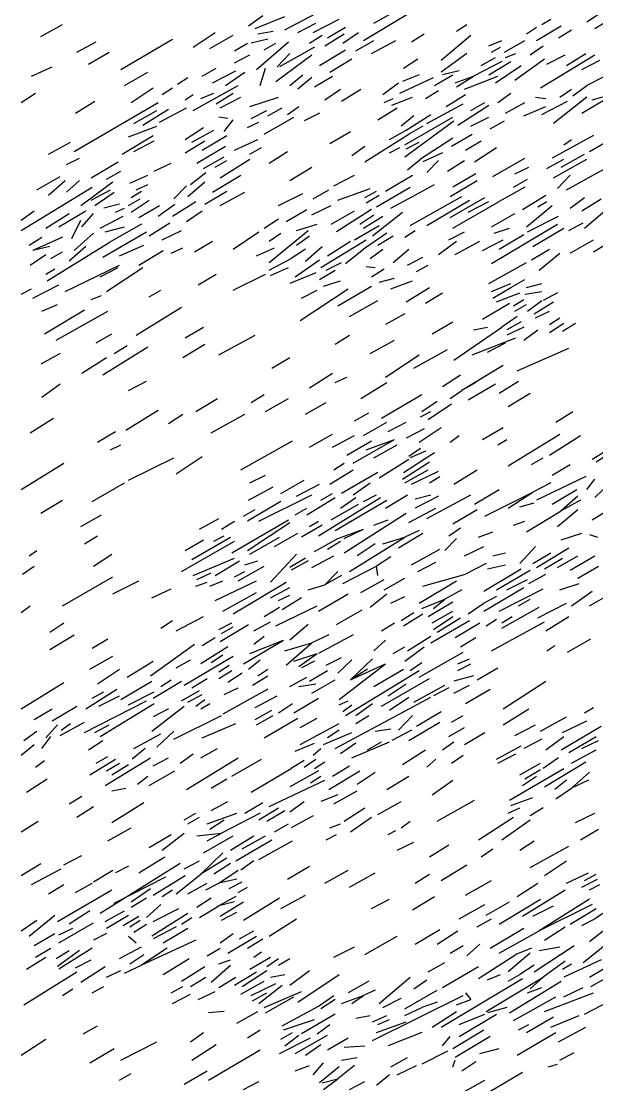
# Model space of a CAD drawing. Extents: x 0 to 599, y 0 to 600.
# Drawn here: x 0.2 to 81.7, y 165.4 to 316.1 of the extents above; entities that cross this region are included whole.
import ezdxf

# ---------------------------------------------------------------- set-up
doc = ezdxf.new("R2010")
doc.units = 0
doc.header["$MEASUREMENT"] = 0
doc.layers.add('LIMESTONE_FSET1', color=166, linetype='CONTINUOUS')

msp = doc.modelspace()

# ---------------------------------------------------------------- linework, layer by layer
at = {"layer": 'LIMESTONE_FSET1'}
for p, q in [((32.38, 315.44), (34.39, 316.94)), ((33.29, 315.07), (37.5, 316.76)), ((37.5, 314.88), (42.8, 317.69)), ((48.66, 313.39), (55.24, 317.32)), ((50.12, 315.82), (53.41, 317.69)), ((80.3, 316.01), (82.5, 317.5)), ((2.93, 313.95), (6.04, 315.63)), ((39.33, 314.51), (41.89, 315.82)), ((41.52, 314.51), (45.18, 316.38)), ((43.54, 313.76), (46.1, 315.26)), ((61.83, 314.7), (63.29, 315.63)), ((71.71, 314.32), (73.17, 315.26)), ((73.17, 313.39), (76.65, 315.44)), ((73.9, 315.63), (75.18, 316.38)), ((81.4, 315.07), (83.6, 316.38)), ((14.27, 309.27), (21.59, 313.57)), ((24.51, 312.45), (27.62, 314.51)), ((26.89, 312.26), (30.18, 314.13)), ((35.12, 313.57), (32.74, 313.01)), ((33.66, 314.32), (35.85, 314.7)), ((40.98, 313.01), (42.8, 314.13)), ((43.17, 312.64), (45.91, 314.32)), ((45.73, 313.01), (47.93, 314.51)), ((55.43, 313.2), (57.26, 314.32)), ((59.63, 310.58), (63.84, 314.13)), ((76.28, 313.76), (78.11, 314.88)), ((8.05, 311.7), (10.79, 313.2)), ((30.37, 311.89), (32.2, 313.01)), ((33.48, 309.27), (38.05, 313.2)), ((34.57, 312.07), (36.22, 313.01)), ((41.71, 312.45), (36.77, 309.64)), ((42.44, 309.83), (46.1, 312.07)), ((47.56, 311.89), (50.12, 313.39)), ((49.76, 311.51), (53.23, 313.39)), ((66.4, 312.64), (68.23, 313.39)), ((66.77, 311.7), (68.05, 312.45)), ((68.6, 311.7), (71.52, 313.39)), ((72.26, 311.33), (74.09, 312.64)), ((9.7, 310.02), (12.62, 311.7)), ((30.37, 310.2), (32.56, 311.33)), ((36.22, 307.58), (41.34, 311.33)), ((38.23, 311.51), (36.4, 309.64)), ((43.9, 308.89), (47.01, 310.76)), ((54.33, 309.45), (56.34, 310.76)), ((63.29, 311.51), (59.63, 308.89)), ((65.3, 309.83), (67.32, 310.95)), ((68.78, 310.95), (70.24, 311.51)), ((70.06, 307.77), (74.27, 310.76)), ((73.72, 306.65), (81.4, 311.33)), ((74.63, 310.02), (77.2, 311.33)), ((77.38, 309.83), (80.12, 311.51)), ((79.57, 309.27), (82.13, 310.58)), ((1.65, 308.33), (4.57, 309.64)), ((25.79, 308.33), (27.8, 309.45)), ((27.26, 307.39), (30.55, 309.08)), ((34.02, 307.02), (34.76, 309.45)), ((62.2, 309.08), (59.82, 308.52)), ((68.23, 310.39), (64.21, 308.33)), ((66.4, 308.52), (69.51, 310.39)), ((67.32, 307.39), (70.98, 309.83)), ((86.89, 310.39), (80.3, 307.02)), ((14.82, 307.02), (18.11, 308.89)), ((22.32, 307.21), (23.78, 308.14)), ((29.09, 307.02), (31.83, 308.89)), ((38.23, 307.02), (40.06, 308.52)), ((41.34, 308.14), (39.33, 306.46)), ((41.71, 306.83), (44.27, 308.33)), ((53.78, 305.9), (58.54, 308.14)), ((56.52, 308.52), (54.15, 307.58)), ((58.72, 307.02), (61.28, 308.52)), ((61.65, 307.39), (64.21, 308.33)), ((61.83, 306.83), (64.21, 308.33)), ((62.93, 306.46), (67.68, 308.33)), ((15.73, 304.59), (18.84, 306.65)), ((20.12, 305.71), (21.59, 306.65)), ((24.51, 303.46), (30.91, 307.02)), ((43.17, 304.96), (45.37, 306.46)), ((45.55, 304.77), (48.29, 306.46)), ((51.4, 305.71), (53.6, 307.39)), ((57.44, 305.15), (59.27, 306.27)), ((76.46, 305.34), (78.11, 306.46)), ((78.29, 305.52), (80.3, 307.02)), ((0.18, 304.59), (2.2, 305.9)), ((7.68, 297.66), (19.57, 304.59)), ((7.87, 303.09), (10.61, 304.77)), ((23.41, 304.96), (24.51, 305.71)), ((25.61, 305.15), (27.44, 305.9)), ((27.8, 304.4), (30.18, 305.9)), ((28.35, 303.84), (31.28, 305.34)), ((32.56, 304.03), (36.59, 305.34)), ((51.59, 304.59), (52.87, 305.15)), ((52.68, 304.21), (55.61, 305.34)), ((60.37, 304.03), (63.11, 305.71)), ((63.84, 303.46), (65.85, 304.59)), ((67.68, 304.59), (69.51, 305.9)), ((68.78, 303.09), (71.52, 304.59)), ((72.99, 305.34), (74.45, 305.15)), ((73.9, 302.9), (77.56, 304.77)), ((80.3, 305.34), (75.55, 301.59)), ((79.57, 303.09), (83.05, 305.15)), ((81.04, 304.96), (83.78, 305.71)), ((16.1, 301.59), (19.39, 303.46)), ((17.38, 301.4), (21.04, 303.65)), ((19.76, 301.78), (23.6, 303.84)), ((32.74, 302.34), (34.94, 303.46)), ((35.12, 302.71), (37.13, 303.84)), ((37.87, 302.9), (39.51, 304.03)), ((42.44, 303.09), (40.24, 301.97)), ((50.67, 302.15), (53.41, 303.84)), ((57.62, 301.59), (62.74, 304.4)), ((62.01, 301.4), (66.4, 304.21)), ((71.34, 302.71), (74.45, 304.03)), ((29.45, 302.34), (28.17, 302.53)), ((28.9, 300.47), (30.18, 302.15)), ((32.2, 301.03), (33.84, 301.78)), ((34.57, 300.09), (38.78, 302.53)), ((55.79, 302.71), (53.96, 301.22)), ((54.51, 298.6), (61.28, 302.53)), ((54.51, 296.91), (61.46, 301.97)), ((54.7, 300.66), (58.17, 302.9)), ((63.84, 301.22), (66.4, 302.53)), ((66.59, 300.84), (68.6, 301.97)), ((14.45, 297.29), (18.84, 299.91)), ((15.37, 299.72), (19.39, 301.22)), ((23.41, 299.34), (25.98, 301.03)), ((24.33, 298.97), (27.44, 300.66)), ((25.79, 297.85), (29.27, 299.91)), ((43.9, 298.78), (46.83, 300.47)), ((48.84, 296.16), (55.06, 300.09)), ((52.32, 299.34), (54.7, 300.66)), ((57.07, 301.22), (55.06, 300.09)), ((61.1, 298.41), (64.02, 300.09)), ((81.22, 299.91), (75.37, 296.72)), ((80.67, 297.66), (84.88, 300.09)), ((4.02, 297.29), (7.13, 298.97)), ((16.1, 297.66), (19.02, 299.16)), ((23.41, 297.47), (26.16, 299.16)), ((25.06, 295.98), (29.09, 298.41)), ((30.37, 297.85), (33.66, 299.34)), ((47.01, 297.1), (48.84, 298.41)), ((54.7, 298.03), (56.52, 298.97)), ((61.28, 299.53), (56.71, 296.54)), ((63.11, 297.85), (65.3, 299.16)), ((77.01, 298.6), (78.11, 299.34)), ((25.98, 295.23), (28.9, 296.91)), ((32.56, 297.29), (34.21, 298.22)), ((35.3, 295.98), (37.87, 297.66)), ((52.32, 297.47), (53.78, 298.22)), ((59.82, 297.47), (57.07, 296.16)), ((64.39, 296.16), (67.5, 298.22)), ((76.65, 295.41), (79.94, 297.29)), ((6.59, 295.79), (8.41, 296.72)), ((10.06, 293.92), (13.9, 296.16)), ((19.02, 294.85), (21.4, 295.98)), ((27.62, 295.41), (29.27, 296.35)), ((28.35, 293.92), (32.56, 296.54)), ((38.23, 293.54), (41.34, 295.41)), ((54.88, 295.04), (56.71, 296.54)), ((57.62, 294.66), (59.27, 296.35)), ((60.55, 294.85), (62.93, 296.35)), ((66.95, 294.1), (71.52, 296.72)), ((70.06, 294.48), (72.07, 295.41)), ((74.63, 295.23), (77.01, 296.54)), ((75.55, 293.92), (80.3, 296.54)), ((77.38, 292.23), (85.24, 296.54)), ((2.38, 292.23), (5.67, 294.1)), ((12.26, 293.73), (14.27, 294.85)), ((15.55, 293.17), (18.11, 294.29)), ((24.15, 292.98), (26.34, 294.66)), ((27.26, 291.86), (31.28, 294.29)), ((44.45, 292.79), (47.38, 294.29)), ((51.77, 292.04), (55.61, 294.29)), ((64.57, 294.48), (61.28, 292.61)), ((76.1, 292.42), (77.93, 294.29)), ((0.18, 286.43), (10.24, 292.61)), ((4.02, 291.48), (6.4, 293.54)), ((6.59, 291.86), (8.41, 293.54)), ((8.6, 289.98), (13.17, 293.35)), ((16.46, 292.23), (18.11, 292.98)), ((21.77, 290.92), (23.6, 292.79)), ((23.78, 291.29), (26.16, 293.35)), ((45, 290.73), (49.57, 292.42)), ((50.49, 289.8), (55.24, 292.61)), ((55.61, 291.29), (58.72, 292.98)), ((60.91, 291.29), (64.76, 293.54)), ((71.52, 292.61), (67.87, 290.55)), ((69.88, 292.61), (71.89, 293.73)), ((10.06, 290.73), (12.8, 292.23)), ((10.61, 289.98), (13.35, 291.86)), ((15.37, 289.98), (17.01, 290.92)), ((15.73, 291.11), (17.2, 292.04)), ((26.16, 290.17), (29.27, 292.04)), ((28.35, 289.98), (31.83, 291.86)), ((36.59, 289.98), (40.06, 291.67)), ((41.52, 290.92), (43.72, 292.23)), ((48.84, 291.11), (50.49, 292.04)), ((49.02, 290.36), (50.85, 291.48)), ((52.5, 289.61), (55.61, 291.29)), ((55.24, 287.18), (62.56, 291.29)), ((60.91, 288.3), (65.85, 291.11)), ((71.16, 289.42), (74.45, 291.48)), ((77.93, 289.61), (79.94, 291.11)), ((79.57, 289.24), (82.32, 290.92)), ((79.94, 286.8), (85.06, 291.11)), ((14.09, 290.17), (11.89, 289.61)), ((13.54, 289.05), (14.82, 289.61)), ((15.73, 289.05), (18.29, 290.73)), ((16.83, 288.3), (19.76, 289.98)), ((19.57, 288.49), (21.95, 290.17)), ((21.59, 288.49), (24.88, 290.55)), ((37.68, 287.74), (40.61, 289.42)), ((41.34, 288.67), (44.09, 289.98)), ((49.76, 289.42), (44.82, 286.24)), ((57.62, 287.18), (63.66, 290.73)), ((61.28, 286.8), (67.87, 290.55)), ((63.48, 289.05), (66.4, 290.55)), ((71.71, 286.99), (75.37, 289.98)), ((73.35, 289.8), (74.63, 290.55)), ((0.18, 287.93), (2.01, 289.24)), ((3.66, 286.8), (6.95, 288.86)), ((5.49, 286.99), (9.33, 289.24)), ((7.32, 285.3), (8.6, 287.93)), ((8.78, 286.99), (10.43, 288.86)), ((11.34, 286.8), (14.63, 288.49)), ((23.6, 287.74), (25.79, 289.24)), ((34.57, 286.8), (36.59, 288.11)), ((44.09, 287.36), (47.38, 289.24)), ((48.11, 287.36), (50.12, 288.67)), ((48.66, 286.8), (51.4, 288.49)), ((49.94, 285.68), (54.15, 289.05)), ((66.77, 286.99), (70.06, 288.86)), ((71.89, 286.24), (76.28, 288.49)), ((12.07, 286.24), (14.82, 286.99)), ((17.2, 287.36), (12.62, 284.74)), ((18.29, 285.68), (21.22, 287.55)), ((20.12, 285.12), (22.87, 286.43)), ((35.3, 281.93), (40.79, 286.43)), ((39.15, 286.43), (42.07, 287.36)), ((47.38, 285.12), (50.85, 287.18)), ((54.51, 285.49), (55.98, 286.43)), ((66.77, 281.75), (76.1, 287.36)), ((67.13, 286.05), (69.33, 286.8)), ((72.62, 284.18), (77.01, 286.8)), ((77.74, 286.43), (79.76, 287.55)), ((1.28, 284.37), (3.11, 285.49)), ((6.04, 285.49), (1.83, 283.62)), ((7.68, 283.62), (10.43, 286.05)), ((11.71, 282.68), (17.93, 286.24)), ((24.7, 283.43), (27.26, 284.93)), ((30.18, 283.81), (33.84, 286.24)), ((35.3, 284.93), (36.95, 286.05)), ((39.15, 284.37), (40.98, 285.68)), ((42.62, 281.19), (49.02, 285.12)), ((43.54, 282.87), (46.83, 284.93)), ((51.95, 286.05), (48.66, 283.81)), ((50.67, 284.37), (52.87, 285.68)), ((59.27, 283.06), (61.83, 284.93)), ((60.73, 285.12), (62.93, 286.24)), ((61.65, 283.06), (65.12, 284.93)), ((65.49, 283.62), (68.41, 285.12)), ((67.87, 283.81), (71.34, 285.87)), ((77.93, 283.24), (81.22, 285.12)), ((4.21, 284.18), (1.83, 283.62)), ((3.84, 279.31), (12.62, 284.74)), ((4.39, 282.5), (6.04, 283.43)), ((9.33, 284.18), (6.95, 282.12)), ((14.09, 282.87), (17.56, 284.37)), ((16.83, 281.56), (20.3, 283.62)), ((21.4, 283.24), (23.05, 283.99)), ((33.48, 282.87), (36.04, 283.99)), ((40.43, 283.81), (38.41, 282.5)), ((40.43, 282.12), (42.8, 284.18)), ((46.1, 281.75), (48.66, 283.81)), ((49.57, 282.5), (51.4, 283.81)), ((52.87, 281.93), (55.06, 283.81)), ((72.44, 282.31), (75, 283.81)), ((81.22, 283.43), (83.05, 284.56)), ((1.46, 281.56), (3.66, 283.06)), ((35.3, 280.81), (38.41, 282.5)), ((38.96, 279.88), (42.44, 282.31)), ((43.35, 280.81), (45.55, 281.93)), ((54.88, 281.56), (57.07, 282.68)), ((66.4, 278.94), (71.71, 281.93)), ((73.54, 280.81), (76.46, 283.24)), ((3.66, 280.25), (4.94, 281)), ((6.4, 277.82), (14.09, 281.56)), ((11.34, 279.88), (13.9, 281.19)), ((12.26, 277.82), (17.38, 281.19)), ((35.49, 280.06), (38.05, 281.19)), ((41.89, 280.44), (38.23, 278.94)), ((42.44, 279.5), (44.63, 280.81)), ((49.02, 281.37), (50.3, 281.19)), ((49.76, 279.88), (51.59, 281)), ((56.16, 280.62), (57.8, 281.56)), ((25.24, 278.75), (27.8, 280.25)), ((30.18, 278), (34.76, 280.25)), ((42.99, 278.56), (45.37, 279.31)), ((50.85, 279.13), (53.05, 279.69)), ((52.5, 278.19), (55.61, 279.31)), ((66.77, 277.82), (69.51, 278.94)), ((69.51, 278.38), (71.52, 279.5)), ((71.71, 278.38), (73.9, 278.94)), ((0.18, 277.44), (1.65, 278.19)), ((1.83, 276.88), (5.49, 278.75)), ((18.29, 277.07), (19.94, 278)), ((39.7, 273.7), (46.46, 278.19)), ((39.88, 276.88), (42.07, 278)), ((45, 275.76), (49.76, 278.56)), ((54.7, 276.32), (57.99, 278.38)), ((57.44, 276.13), (59.82, 277.63)), ((66.95, 276.88), (69.51, 278.38)), ((67.5, 276.32), (70.79, 277.63)), ((71.52, 277.44), (73.9, 277.82)), ((76.1, 277.63), (74.09, 276.51)), ((3.11, 275.01), (5.3, 275.94)), ((10.06, 276.69), (11.52, 277.25)), ((46.65, 274.26), (50.67, 276.51)), ((65.49, 273.88), (69.33, 276.13)), ((69.88, 275.76), (71.34, 276.69)), ((70.06, 275.01), (71.71, 275.94)), ((71.89, 275.01), (73.9, 276.51)), ((72.8, 274.63), (75.55, 276.32)), ((3.48, 271.83), (9.15, 275.2)), ((5.12, 270.89), (12.44, 275.01)), ((16.46, 271.64), (22.87, 275.57)), ((54.51, 274.63), (51.77, 273.14)), ((72.99, 274.07), (75, 275.01)), ((58.35, 271.83), (61.28, 273.51)), ((70.43, 274.26), (68.23, 272.76)), ((70.98, 273.51), (68.96, 272.39)), ((75, 273.14), (76.46, 274.07)), ((75, 272.01), (77.01, 273.32)), ((76.83, 272.2), (78.66, 273.32)), ((10.79, 270.51), (12.99, 271.83)), ((23.41, 271.26), (25.98, 272.76)), ((28.17, 268.83), (33.29, 271.64)), ((44.63, 270.33), (46.65, 271.64)), ((61.46, 268.08), (68.23, 272.76)), ((64.21, 272.39), (66.22, 272.76)), ((71.34, 272.76), (68.96, 271.64)), ((71.34, 270.89), (73.35, 272.39)), ((11.71, 266.02), (18.11, 269.95)), ((13.35, 269.02), (15.18, 270.14)), ((23.05, 268.46), (26.16, 270.33)), ((49.57, 269.02), (53.05, 270.89)), ((64.02, 268.83), (70.24, 271.26)), ((66.22, 269.2), (68.78, 270.51)), ((70.43, 266.58), (77.74, 269.77)), ((5.67, 269.02), (2.93, 267.52)), ((8.78, 266.21), (12.26, 268.46)), ((35.67, 266.96), (38.23, 268.46)), ((51.77, 265.65), (56.52, 268.83)), ((55.79, 266.96), (60.55, 269.58)), ((68.41, 267.33), (62.56, 263.78)), ((40.98, 264.15), (44.27, 266.21)), ((44.63, 264.9), (46.28, 265.65)), ((59.82, 264.34), (62.38, 266.02)), ((3.11, 262.84), (5.67, 264.71)), ((15.37, 263.78), (17.93, 265.09)), ((48.29, 262.65), (51.95, 264.9)), ((60.91, 262.65), (62.56, 263.78)), ((64.57, 264.9), (62.56, 263.78)), ((63.48, 262.46), (67.32, 264.71)), ((67.87, 263.4), (70.61, 265.09)), ((24.88, 260.78), (27.99, 262.65)), ((32.74, 262.09), (34.57, 263.21)), ((34.76, 260.78), (38.05, 262.65)), ((51.22, 259.84), (56.89, 263.21)), ((56.89, 260.78), (59.09, 262.28)), ((69.15, 261.53), (72.26, 263.4)), ((15, 258.16), (19.57, 260.97)), ((40.43, 260.41), (43.35, 262.09)), ((56.71, 260.03), (58.17, 260.78)), ((57.8, 259.66), (61.1, 261.9)), ((75.91, 259.28), (78.29, 260.78)), ((1.46, 257.78), (4.76, 259.84)), ((21.04, 259.1), (23.05, 260.41)), ((27.07, 257.78), (31.83, 260.41)), ((47.38, 259.47), (49.39, 260.59)), ((48.66, 257.41), (51.95, 259.28)), ((52.13, 257.97), (54.7, 259.28)), ((10.98, 256.47), (13.54, 257.97)), ((57.26, 258.35), (54.7, 257.04)), ((56.52, 256.47), (59.63, 258.53)), ((65.49, 256.85), (68.41, 258.53)), ((31.28, 252.54), (38.6, 256.66)), ((40.98, 255.73), (44.27, 257.6)), ((44.27, 255.73), (47.38, 257.41)), ((46.28, 254.6), (49.76, 256.66)), ((47.2, 253.48), (53.05, 256.85)), ((49.02, 255.35), (53.05, 256.85)), ((60.91, 256.47), (62.2, 257.41)), ((67.68, 256.1), (68.96, 256.85)), ((69.15, 253.1), (76.46, 257.6)), ((75, 254.6), (79.39, 257.41)), ((81.04, 254.04), (85.61, 256.85)), ((12.8, 255.35), (14.27, 256.1)), ((50.12, 254.23), (53.41, 256.1)), ((54.33, 252.17), (58.72, 254.98)), ((56.71, 255.54), (55.06, 254.42)), ((57.44, 255.16), (55.24, 254.23)), ((81.59, 253.67), (83.96, 255.16)), ((0.18, 249.73), (6.22, 253.48)), ((15.37, 251.05), (21.77, 254.23)), ((22.13, 251.98), (25.79, 254.42)), ((44.45, 252.54), (45.91, 253.48)), ((50.85, 251.42), (55.06, 254.04)), ((54.15, 251.23), (57.99, 253.67)), ((72.44, 253.29), (74.09, 254.23)), ((75.37, 251.79), (77.93, 253.29)), ((32.56, 250.67), (34.76, 251.79)), ((43.9, 250.48), (47.2, 252.54)), ((50.67, 252.17), (45.55, 249.17)), ((54.51, 250.67), (57.8, 252.54)), ((55.43, 250.48), (59.27, 252.36)), ((61.46, 250.48), (64.76, 252.54)), ((10.24, 248.05), (14.82, 250.67)), ((36.95, 249.17), (40.24, 251.05)), ((39.15, 248.8), (42.44, 250.48)), ((47.2, 248.99), (49.57, 250.67)), ((57.99, 250.67), (59.45, 251.61)), ((75.18, 250.67), (72.62, 249.36)), ((80.12, 251.61), (73.17, 248.24)), ((80.3, 249.73), (81.4, 251.23)), ((81.4, 248.61), (83.6, 250.67)), ((32.38, 248.24), (35.85, 250.11)), ((33.84, 245.24), (41.34, 248.99)), ((42.62, 248.24), (44.27, 249.17)), ((48.66, 248.05), (50.49, 248.99)), ((51.77, 247.11), (54.88, 248.99)), ((55.98, 248.42), (58.17, 248.99)), ((59.27, 248.8), (55.98, 247.11)), ((57.62, 245.62), (63.84, 248.99)), ((64.39, 247.68), (67.87, 249.73)), ((65.85, 245.99), (72.62, 249.36)), ((69.15, 247.11), (72.62, 249.36)), ((75.37, 247.68), (78.84, 249.73)), ((79.02, 248.8), (76.65, 246.74)), ((2.93, 246.37), (6.04, 248.24)), ((36.95, 248.05), (32.2, 245.24)), ((40.61, 246.18), (44.63, 248.61)), ((42.26, 243.18), (51.04, 248.61)), ((44.09, 245.43), (47.93, 247.68)), ((44.63, 243.93), (51.95, 248.24)), ((45.37, 247.11), (47.56, 248.61)), ((70.79, 247.3), (72.8, 247.86)), ((79.39, 248.24), (76.65, 246.74)), ((8.6, 244.49), (11.52, 246.18)), ((31.65, 245.99), (33.29, 246.93)), ((38.96, 246.18), (40.61, 247.11)), ((45.91, 240.75), (54.7, 246.37)), ((55.06, 245.05), (58.9, 247.11)), ((61.28, 244.87), (64.76, 246.93)), ((71.71, 243.74), (76.65, 246.74)), ((76.1, 244.49), (79.02, 246.93)), ((81.04, 245.43), (83.41, 246.93)), ((25.43, 244.12), (28.17, 245.62)), ((28.54, 244.12), (30.37, 245.24)), ((30, 240.75), (38.05, 245.43)), ((32.2, 241.12), (38.23, 245.05)), ((42.8, 244.68), (39.88, 243)), ((40.98, 244.49), (42.26, 245.24)), ((50.12, 244.68), (52.13, 245.43)), ((60.73, 243.18), (62.38, 244.31)), ((69.88, 244.68), (71.52, 245.24)), ((9.15, 242.06), (10.98, 243.18)), ((24.33, 239.81), (29.82, 243)), ((27.44, 242.43), (28.9, 243.18)), ((32.56, 240.56), (36.77, 243)), ((36.04, 241.68), (39.33, 243.56)), ((41.71, 240.94), (45, 242.81)), ((45, 242.81), (48.66, 244.12)), ((45.91, 242.81), (48.66, 244.12)), ((46.65, 238.13), (54.51, 243)), ((51.4, 242.06), (54.51, 243)), ((53.6, 241.5), (57.07, 243.56)), ((56.52, 243.93), (54.51, 243)), ((60.18, 241.12), (61.83, 242.81)), ((64.94, 243), (66.95, 243.74)), ((76.65, 242.62), (79.57, 243.56)), ((80.67, 243.37), (81.77, 243)), ((22.87, 238.13), (30.37, 242.43)), ((23.41, 241.12), (25.98, 242.62)), ((43.54, 241.31), (45.37, 242.43)), ((50.3, 242.06), (47.74, 240.37)), ((55.43, 239.06), (59.45, 241.31)), ((62.93, 240.37), (65.67, 241.68)), ((70.79, 239.25), (72.99, 241.68)), ((73.17, 238.69), (77.74, 241.5)), ((1.28, 240.37), (2.38, 241.12)), ((10.43, 238.88), (12.99, 240.56)), ((24.51, 237.57), (30.37, 240)), ((27.62, 237.57), (31.1, 239.63)), ((31.83, 239.06), (33.66, 239.63)), ((35.49, 236.63), (39.15, 240.56)), ((40.43, 240), (38.23, 238.69)), ((40.79, 239.63), (38.41, 238.32)), ((41.34, 238.69), (44.45, 240.37)), ((52.5, 240.19), (50.49, 238.88)), ((66.95, 240.37), (68.78, 240.75)), ((72.62, 239.25), (75.18, 240.75)), ((74.27, 238.5), (76.83, 240)), ((76.1, 238.69), (79.02, 240.37)), ((77.93, 238.32), (81.4, 240.37)), ((0.37, 237.75), (2.01, 238.88)), ((30.37, 237.38), (31.83, 238.13)), ((30.91, 236.82), (34.57, 238.88)), ((45, 238.13), (43.17, 236.26)), ((45.73, 236.44), (50.49, 238.88)), ((50.67, 237.57), (50.49, 238.88)), ((56.34, 238.13), (58.9, 239.44)), ((66.04, 239.25), (63.11, 237.75)), ((65.67, 235.32), (70.98, 238.5)), ((66.22, 238.5), (68.78, 239.06)), ((67.5, 235.51), (72.26, 238.32)), ((79.02, 237.19), (81.95, 238.88)), ((6.04, 233.26), (13.17, 237.38)), ((13.17, 234.95), (16.83, 236.82)), ((24.88, 236.07), (26.52, 236.63)), ((25.06, 237), (27.07, 237.94)), ((26.89, 236.07), (28.72, 236.82)), ((27.62, 234.01), (33.48, 236.82)), ((30.18, 232.14), (37.68, 236.63)), ((45.55, 237.57), (43.17, 236.26)), ((48.29, 235.13), (51.59, 237)), ((51.59, 235.51), (54.51, 237.19)), ((56.52, 233.63), (61.83, 236.82)), ((57.07, 236.07), (63.11, 237.75)), ((68.96, 235.51), (71.89, 237)), ((72.07, 236.44), (74.45, 237.75)), ((18.66, 234.38), (21.4, 235.69)), ((28.72, 232.51), (33.48, 235.13)), ((35.49, 234.38), (38.23, 235.88)), ((40.79, 235.51), (43.17, 236.26)), ((62.56, 235.51), (60.18, 234.2)), ((65.67, 232.51), (71.34, 235.88)), ((67.87, 232.51), (74.09, 235.69)), ((76.46, 235.51), (79.21, 236.44)), ((78.11, 233.26), (81.04, 235.32)), ((80.67, 233.26), (83.96, 235.13)), ((36.59, 234.01), (38.23, 234.76)), ((39.88, 234.38), (37.13, 232.7)), ((42.26, 232.51), (46.46, 234.95)), ((49.57, 233.07), (51.95, 234.95)), ((52.5, 233.63), (54.51, 234.57)), ((56.89, 232.89), (60.18, 234.2)), ((57.8, 231.76), (61.28, 233.82)), ((58.54, 232.89), (60.18, 234.2)), ((63.48, 232.14), (65.67, 233.63)), ((67.5, 234.57), (65.67, 233.63)), ((70.61, 233.26), (72.26, 234.2)), ((73.35, 231.58), (77.38, 233.63)), ((0.18, 232.32), (1.46, 233.26)), ((34.57, 231.76), (36.77, 233.07)), ((36.22, 230.45), (42.07, 233.26)), ((44.82, 230.64), (48.48, 232.7)), ((53.96, 231.2), (55.79, 232.32)), ((54.33, 230.45), (57.07, 232.14)), ((58.35, 230.83), (61.28, 232.51)), ((68.23, 230.08), (73.54, 233.07)), ((4.21, 229.52), (6.22, 230.83)), ((19.94, 230.08), (21.59, 231.2)), ((22.13, 229.7), (25.98, 231.76)), ((28.17, 229.89), (30, 230.83)), ((28.35, 228.21), (32.38, 230.64)), ((33.11, 229.7), (35.49, 231.01)), ((40.79, 230.64), (38.23, 228.39)), ((51.22, 229.7), (53.05, 230.83)), ((58.17, 228.02), (63.66, 231.2)), ((58.54, 229.89), (61.28, 231.76)), ((59.09, 229.52), (62.38, 231.58)), ((61.65, 228.77), (65.12, 230.83)), ((66.04, 230.45), (67.5, 231.39)), ((66.77, 226.9), (74.27, 231.01)), ((68.23, 230.83), (69.7, 231.76)), ((74.45, 229.7), (77.74, 231.76)), ((4.21, 227.08), (7.68, 229.14)), ((28.54, 229.33), (30.18, 230.27)), ((43.72, 229.14), (41.34, 228.02)), ((47.2, 229.14), (42.26, 226.52)), ((10.24, 227.27), (12.44, 228.58)), ((18.48, 223.34), (24.7, 227.83)), ((25.79, 227.64), (27.62, 228.77)), ((31.65, 225.02), (37.32, 228.39)), ((32.56, 226.52), (37.32, 228.39)), ((33.11, 227.83), (34.57, 228.95)), ((37.5, 226.9), (41.34, 228.02)), ((37.68, 224.84), (41.34, 228.02)), ((50.12, 226.9), (51.77, 228.39)), ((54.88, 226.9), (58.17, 228.95)), ((62.38, 227.46), (64.57, 228.77)), ((74.63, 226.9), (75.73, 227.64)), ((77.56, 226.71), (80.85, 228.58)), ((9.88, 224.27), (13.17, 226.15)), ((23.23, 222.03), (30.18, 226.15)), ((29.45, 227.46), (25.61, 225.02)), ((27.07, 225.21), (28.72, 226.33)), ((38.78, 225.4), (42.07, 226.52)), ((39.51, 224.65), (42.07, 226.52)), ((52.87, 226.52), (54.51, 227.46)), ((54.51, 225.4), (57.26, 227.46)), ((56.52, 223.15), (62.74, 226.71)), ((15.18, 223.15), (18.84, 225.4)), ((22.13, 224.46), (24.15, 225.59)), ((28.17, 223.9), (29.63, 224.84)), ((32.38, 224.27), (34.02, 225.59)), ((41.71, 225.4), (39.88, 224.46)), ((43.35, 224.84), (45.55, 225.96)), ((45, 223.71), (47.01, 225.59)), ((45.18, 219.97), (51.77, 225.02)), ((49.94, 225.77), (46.83, 222.78)), ((46.83, 222.78), (51.77, 225.02)), ((55.24, 224.09), (56.89, 225.21)), ((62.01, 225.02), (63.66, 225.77)), ((62.01, 224.09), (63.84, 225.02)), ((10.98, 222.22), (14.09, 224.27)), ((28.17, 222.96), (30, 224.09)), ((31.46, 223.71), (29.45, 222.4)), ((32.93, 222.03), (35.12, 223.34)), ((33.66, 223.34), (35.12, 224.27)), ((38.23, 221.84), (40.61, 223.15)), ((40.98, 222.59), (43.54, 224.09)), ((46.1, 217.72), (56.52, 224.09)), ((49.21, 224.27), (46.83, 222.78)), ((50.12, 221.84), (54.33, 224.27)), ((64.21, 223.34), (61.46, 222.59)), ((64.76, 222.78), (67.68, 224.46)), ((0.18, 218.66), (6.22, 222.4)), ((14.27, 219.97), (18.66, 222.59)), ((18.84, 220.16), (22.87, 222.59)), ((19.94, 221.84), (21.4, 222.78)), ((24.33, 221.65), (26.52, 222.96)), ((28.9, 220.72), (30.91, 221.65)), ((39.51, 221.84), (41.89, 222.22)), ((41.34, 220.9), (44.63, 222.78)), ((51.22, 219.03), (57.99, 222.96)), ((52.13, 220.53), (54.7, 222.22)), ((55.79, 219.59), (60.18, 222.03)), ((60.73, 221.65), (58.54, 220.53)), ((61.46, 220.9), (63.66, 222.03)), ((68.41, 218.66), (74.45, 222.59)), ((9.33, 218.66), (13.72, 221.47)), ((10.24, 220.16), (11.89, 221.09)), ((11.16, 219.03), (14.09, 220.53)), ((15.37, 219.22), (19.02, 221.09)), ((22.87, 219.78), (25.43, 221.28)), ((23.78, 219.59), (25.79, 220.72)), ((35.12, 221.47), (28.72, 217.91)), ((33.29, 218.85), (36.4, 220.53)), ((38.78, 218.1), (42.26, 220.16)), ((44.63, 213.04), (58.17, 220.34)), ((52.32, 218.47), (55.06, 220.34)), ((63.11, 219.41), (66.59, 221.47)), ((2.01, 217.16), (4.57, 218.66)), ((4.57, 216.97), (8.05, 219.03)), ((9.15, 215.29), (17.93, 219.78)), ((11.34, 214.73), (19.02, 219.41)), ((18.66, 215.48), (23.23, 219.03)), ((21.04, 218.66), (18.84, 217.54)), ((24.88, 219.03), (26.16, 219.97)), ((25.61, 218.66), (26.89, 219.41)), ((36.59, 218.1), (38.6, 219.41)), ((45.18, 219.22), (46.46, 219.78)), ((45.73, 218.28), (47.01, 219.22)), ((47.56, 217.72), (49.94, 219.41)), ((68.41, 216.41), (72.07, 218.66)), ((79.94, 218.1), (81.22, 218.85)), ((21.77, 214.35), (28.54, 217.72)), ((33.29, 217.16), (35.67, 218.47)), ((33.48, 216.41), (35.85, 217.72)), ((34.57, 214.54), (39.33, 217.35)), ((39.7, 216.04), (42.07, 217.35)), ((47.56, 216.6), (49.39, 217.72)), ((53.6, 215.66), (55.61, 217.72)), ((56.16, 216.22), (59.63, 218.28)), ((61.1, 216.79), (62.74, 217.72)), ((73.72, 215.48), (77.38, 217.54)), ((3.66, 214.54), (5.3, 216.41)), ((5.67, 214.91), (9.15, 216.79)), ((5.85, 215.66), (7.13, 216.6)), ((10.61, 215.29), (12.62, 216.41)), ((25.79, 214.54), (30.55, 216.6)), ((39.7, 213.6), (45.18, 216.6)), ((45.18, 215.66), (43.54, 214.54)), ((50.3, 215.48), (52.5, 215.85)), ((55.43, 215.66), (52.68, 214.17)), ((55.06, 214.17), (59.45, 216.79)), ((60.73, 214.73), (62.93, 216.04)), ((70.06, 214.91), (72.99, 216.41)), ((76.65, 212.85), (82.32, 216.22)), ((76.83, 215.29), (80.3, 216.97)), ((0.55, 214.17), (2.38, 215.48)), ((3.11, 213.04), (4.39, 214.73)), ((9.7, 212.85), (11.71, 214.17)), ((16.1, 213.04), (19.94, 215.1)), ((19.39, 213.23), (21.77, 215.48)), ((42.99, 213.6), (47.01, 215.29)), ((62.93, 213.6), (65.85, 215.29)), ((73.9, 214.35), (71.34, 213.04)), ((74.45, 212.85), (77.01, 214.73)), ((77.74, 212.48), (81.59, 214.73)), ((79.57, 213.04), (81.95, 214.17)), ((0.18, 212.11), (2.01, 213.6)), ((17.74, 213.04), (15.91, 211.54)), ((25.61, 211.73), (27.99, 213.04)), ((38.96, 212.67), (41.71, 213.79)), ((41.52, 212.11), (42.62, 213.04)), ((47.56, 213.79), (45.37, 212.29)), ((47.01, 211.73), (52.32, 213.98)), ((49.21, 212.85), (51.22, 213.98)), ((54.15, 210.8), (57.44, 212.85)), ((59.82, 212.85), (61.46, 213.98)), ((67.5, 211.54), (70.98, 213.42)), ((78.11, 210.98), (81.59, 212.85)), ((2.2, 210.42), (3.48, 211.36)), ((9.88, 209.3), (13.54, 211.54)), ((10.79, 210.98), (12.44, 211.92)), ((12.07, 207.8), (18.48, 211.73)), ((18.84, 210.61), (21.04, 211.73)), ((22.68, 210.98), (24.51, 212.29)), ((23.6, 207.24), (30.91, 211.73)), ((30, 209.11), (34.21, 211.54)), ((40.24, 211.36), (38.41, 210.23)), ((40.24, 210.42), (41.89, 211.54)), ((41.71, 210.23), (43.17, 211.17)), ((57.62, 210.42), (58.9, 211.54)), ((61.1, 210.98), (62.74, 212.11)), ((67.68, 210.98), (70.24, 212.29)), ((76.28, 211.73), (74.09, 210.23)), ((74.27, 207.61), (80.12, 211.17)), ((12.26, 209.86), (14.09, 210.98)), ((12.99, 209.3), (15.37, 210.8)), ((18.29, 207.8), (21.95, 209.86)), ((32.74, 206.86), (38.41, 210.23)), ((42.26, 209.86), (38.23, 207.61)), ((43.72, 207.24), (48.11, 209.86)), ((44.27, 209.11), (46.65, 210.61)), ((47.74, 207.99), (50.3, 209.67)), ((69.33, 205.74), (77.01, 210.23)), ((70.79, 209.3), (73.72, 210.98)), ((71.52, 208.74), (73.72, 210.05)), ((80.67, 209.67), (78.11, 207.43)), ((0.91, 206.86), (3.84, 208.74)), ((16.65, 207.99), (18.11, 209.11)), ((27.07, 207.43), (29.27, 208.74)), ((35.3, 204.81), (43.17, 208.55)), ((41.16, 208.17), (42.62, 209.11)), ((51.95, 207.24), (55.06, 209.11)), ((58.35, 206.49), (61.28, 208.55)), ((71.16, 207.8), (73.17, 209.11)), ((77.38, 208.55), (75.73, 207.24)), ((80.49, 208.55), (78.11, 207.43)), ((12.99, 207.05), (15, 207.43)), ((45, 206.49), (42.62, 205.55)), ((44.45, 205.18), (47.74, 207.05)), ((75.91, 205.93), (78.11, 207.43)), ((6.95, 205.18), (8.78, 206.3)), ((12.99, 202.56), (17.56, 205.37)), ((27.07, 204.24), (29.45, 205.55)), ((31.83, 203.87), (34.39, 205.37)), ((38.23, 204.06), (40.24, 205.55)), ((50.67, 203.68), (53.96, 205.55)), ((59.09, 202.75), (64.39, 205.74)), ((69.51, 204.99), (72.62, 206.12)), ((8.05, 203.31), (10.43, 204.81)), ((23.23, 202.93), (24.88, 203.87)), ((26.52, 202.37), (30.73, 203.87)), ((34.02, 203.87), (28.54, 201.06)), ((33.84, 202.93), (36.59, 204.62)), ((34.94, 202.75), (37.5, 204.24)), ((41.52, 203.49), (38.41, 201.81)), ((45.91, 202.75), (48.84, 204.62)), ((69.15, 203.87), (70.79, 204.62)), ((74.09, 204.62), (72.26, 203.49)), ((78.66, 202.56), (81.4, 203.87)), ((0.18, 201.25), (2.56, 202.75)), ((23.78, 202.37), (25.43, 203.31)), ((26.89, 201.62), (28.9, 202.93)), ((36.04, 201.25), (38.05, 202.37)), ((43.9, 201.81), (45.37, 202.37)), ((46.83, 201.25), (49.76, 203.31)), ((53.96, 201.81), (55.24, 202.75)), ((64.94, 200.12), (69.88, 203.31)), ((68.23, 200.12), (72.26, 202.93)), ((12.44, 199.94), (15.73, 201.81)), ((18.29, 199), (21.4, 200.87)), ((20.12, 198.63), (23.23, 201.06)), ((25.06, 200.69), (28.54, 201.06)), ((25.98, 198.25), (30.18, 200.69)), ((26.52, 199.94), (28.54, 201.06)), ((29.82, 198.63), (33.11, 200.69)), ((31.46, 198.81), (34.76, 200.69)), ((43.35, 200.12), (44.82, 200.87)), ((52.13, 200.87), (53.23, 201.44)), ((79.39, 200.12), (81.95, 201.62)), ((30.55, 197.13), (35.67, 200.12)), ((33.84, 197.32), (38.6, 199.94)), ((53.41, 198.63), (55.79, 199.75)), ((57.99, 197.69), (60.73, 199.38)), ((70.79, 198.63), (72.8, 199.94)), ((72.26, 196.19), (77.74, 199.19)), ((6.22, 196.57), (8.78, 197.88)), ((16.83, 195.44), (20.49, 197.69)), ((28.72, 198.25), (25.61, 195.26)), ((29.27, 197.5), (25.61, 195.26)), ((65.3, 197.69), (66.95, 198.81)), ((0.18, 195.07), (2.93, 196.76)), ((1.65, 193.76), (5.85, 196.01)), ((22.68, 196.76), (11.34, 189.64)), ((15.37, 196.38), (13.54, 195.44)), ((23.23, 196.01), (25.43, 197.13)), ((29.82, 196.76), (27.44, 195.26)), ((33.11, 197.13), (31.28, 195.82)), ((37.87, 194.51), (40.98, 196.38)), ((59.63, 194.32), (63.29, 196.57)), ((74.27, 195.07), (77.38, 197.13)), ((10.43, 194.13), (13.17, 195.82)), ((13.35, 191.14), (20.67, 194.88)), ((18.84, 192.26), (23.41, 195.07)), ((22.13, 192.45), (25.61, 195.26)), ((28.17, 193.95), (30.91, 195.82)), ((30.73, 194.51), (28.17, 193.95)), ((43.17, 193.95), (46.46, 195.82)), ((46.65, 193.39), (50.3, 195.44)), ((55.98, 193.95), (57.99, 195.26)), ((77.38, 193.95), (80.49, 195.44)), ((79.57, 193.39), (81.77, 194.51)), ((79.94, 194.32), (81.59, 195.26)), ((4.02, 192.45), (6.22, 193.76)), ((5.3, 188.52), (12.99, 193.01)), ((7.87, 192.64), (10.24, 193.95)), ((15.73, 191.33), (18.48, 193.2)), ((20.12, 192.07), (21.59, 193.01)), ((23.78, 192.45), (26.52, 193.95)), ((26.34, 193.01), (28.17, 193.95)), ((29.63, 193.2), (31.46, 194.13)), ((30.91, 192.64), (32.2, 193.39)), ((63.11, 192.26), (66.77, 194.32)), ((70.43, 192.07), (73.35, 193.95)), ((71.16, 189.27), (77.2, 193.01)), ((80.67, 193.01), (82.13, 193.76)), ((15.73, 190.58), (17.93, 191.89)), ((25.06, 190.58), (27.07, 191.89)), ((30.55, 192.07), (28.17, 190.76)), ((31.65, 188.71), (36.77, 191.89)), ((36.95, 190.39), (40.43, 192.26)), ((49.76, 190.39), (52.32, 191.7)), ((55.61, 190.2), (58.72, 192.07)), ((67.87, 188.14), (73.72, 191.7)), ((80.67, 191.7), (73.54, 187.21)), ((9.88, 190.02), (6.95, 188.14)), ((12.07, 188.52), (14.82, 190.02)), ((17.93, 189.08), (19.94, 190.95)), ((18.84, 188.52), (22.5, 190.39)), ((25.43, 189.08), (28.17, 190.76)), ((30.37, 191.33), (28.17, 190.76)), ((28.35, 189.27), (31.65, 191.33)), ((62.2, 188.89), (65.85, 190.95)), ((66.04, 189.45), (69.33, 191.33)), ((72.62, 189.27), (75.55, 190.76)), ((81.04, 190.95), (73.54, 187.21)), ((77.93, 188.14), (81.59, 190.39)), ((84.51, 190.95), (81.4, 188.89)), ((0.18, 187.21), (2.38, 188.71)), ((1.28, 186.46), (4.94, 189.45)), ((12.26, 187.58), (15.37, 189.45)), ((14.63, 187.96), (16.83, 189.27)), ((15.55, 187.77), (17.01, 188.71)), ((23.78, 189.64), (18.66, 186.46)), ((22.87, 188.14), (24.33, 189.08)), ((28.54, 188.71), (30.73, 189.83)), ((35.3, 186.46), (39.15, 188.89)), ((64.76, 187.77), (66.77, 188.89)), ((79.57, 187.96), (81.4, 188.89)), ((79.76, 182.71), (87.26, 188.71)), ((5.49, 185.52), (10.43, 188.33)), ((5.49, 186.65), (7.5, 187.58)), ((16.1, 187.02), (17.93, 188.14)), ((22.13, 187.77), (18.84, 186.08)), ((20.3, 185.52), (23.78, 187.58)), ((31.1, 186.08), (33.11, 187.21)), ((55.98, 185.34), (59.45, 187.39)), ((59.09, 185.34), (62.01, 187.21)), ((66.59, 184.77), (71.34, 187.58)), ((67.87, 184.02), (73.54, 187.21)), ((74.27, 185.9), (77.2, 187.77)), ((80.67, 185.71), (83.05, 187.58)), ((2.01, 185.15), (4.94, 186.83)), ((12.26, 186.83), (10.43, 185.9)), ((15.37, 186.46), (16.46, 185.52)), ((24.88, 185.9), (17.2, 182.34)), ((28.35, 185.52), (30.18, 186.83)), ((29.45, 184.02), (33.48, 186.46)), ((32.2, 184.77), (34.39, 186.08)), ((48.84, 183.84), (53.41, 186.46)), ((2.2, 183.46), (4.39, 184.77)), ((5.12, 183.28), (6.95, 184.4)), ((8.41, 184.4), (5.3, 182.15)), ((10.24, 184.77), (5.49, 181.78)), ((14.09, 183.28), (17.2, 184.96)), ((20.85, 184.77), (17.2, 182.34)), ((26.52, 183.65), (28.35, 184.77)), ((33.11, 183.46), (34.21, 184.21)), ((44.45, 183.46), (47.38, 184.96)), ((60.91, 184.02), (62.74, 185.15)), ((63.29, 183.65), (65.12, 185.34)), ((72.26, 184.02), (69.15, 181.4)), ((72.44, 184.77), (70.24, 183.84)), ((72.8, 181.4), (78.48, 185.15)), ((73.54, 184.4), (76.46, 184.96)), ((0.91, 181.78), (3.66, 183.46)), ((7.87, 181.97), (10.06, 183.09)), ((15.55, 182.53), (17.56, 183.84)), ((20.3, 181.03), (23.96, 183.28)), ((28.17, 182.53), (29.82, 183.09)), ((32.56, 181.78), (35.49, 183.46)), ((34.94, 182.15), (36.59, 183.28)), ((36.59, 182.34), (38.23, 183.28)), ((57.8, 181.4), (60.18, 182.71)), ((64.94, 180.47), (70.24, 183.84)), ((77.2, 182.9), (74.09, 180.66)), ((76.83, 181.78), (78.11, 182.53)), ((82.32, 183.09), (77.01, 180.66)), ((0.55, 176.72), (8.05, 181.4)), ((8.6, 179.91), (12.07, 182.15)), ((12.26, 180.66), (14.27, 181.59)), ((14.82, 181.22), (17.2, 182.34)), ((22.87, 180.09), (26.16, 182.15)), ((27.07, 179.91), (29.82, 182.34)), ((30.37, 179.53), (33.48, 181.4)), ((31.46, 179.34), (34.94, 181.59)), ((35.49, 180.66), (37.5, 181.03)), ((38.23, 179.53), (40.98, 181.59)), ((39.33, 177.1), (45.18, 181.03)), ((59.82, 179.16), (64.94, 182.15)), ((66.22, 180.28), (68.05, 181.03)), ((69.15, 180.09), (70.79, 181.03)), ((72.8, 182.34), (70.79, 181.03)), ((80.67, 180.66), (82.87, 181.97)), ((80.85, 179.34), (84.88, 181.59)), ((10.24, 178.41), (11.89, 179.34)), ((21.4, 178.41), (23.05, 179.34)), ((24.15, 179.34), (26.34, 180.66)), ((28.17, 179.16), (30.55, 180.66)), ((31.28, 178.22), (34.57, 180.09)), ((32.74, 178.03), (36.22, 179.72)), ((33.84, 176.91), (37.13, 179.53)), ((49.39, 180.09), (46.46, 178.41)), ((50.85, 176.91), (55.24, 180.66)), ((55.79, 178.97), (57.62, 180.28)), ((59.63, 173.54), (71.16, 180.47)), ((66.04, 175.79), (74.09, 180.66)), ((69.33, 175.6), (76.65, 180.09)), ((72.26, 178.97), (74.09, 180.66)), ((6.04, 178.03), (7.5, 178.97)), ((21.59, 176.91), (24.15, 178.22)), ((25.24, 177.47), (27.62, 178.6)), ((32.93, 177.29), (34.94, 178.41)), ((34.57, 176.35), (39.88, 178.6)), ((34.76, 175.6), (38.78, 177.85)), ((42.26, 176.54), (44.45, 178.03)), ((45.55, 176.91), (48.66, 178.03)), ((47.01, 176.91), (48.66, 178.03)), ((50.3, 178.78), (48.66, 178.03)), ((49.94, 171.67), (62.74, 178.03)), ((54.51, 176.16), (59.09, 178.78)), ((63.11, 178.41), (63.84, 177.47)), ((69.88, 174.48), (75.91, 177.85)), ((71.89, 178.41), (73.9, 179.16)), ((74.27, 175.79), (81.22, 178.41)), ((77.01, 177.85), (79.76, 179.16)), ((37.13, 173.73), (42.26, 176.54)), ((44.63, 177.47), (42.62, 176.16)), ((51.4, 176.35), (53.96, 177.66)), ((54.51, 175.23), (56.89, 176.35)), ((59.09, 177.1), (56.89, 176.35)), ((61.83, 176.72), (63.84, 177.47)), ((68.96, 176.35), (66.22, 175.6)), ((79.94, 175.41), (83.6, 177.29)), ((28.9, 175.79), (26.71, 175.6)), ((30.73, 174.1), (33.66, 175.79)), ((44.63, 175.41), (39.88, 172.61)), ((47.56, 174.85), (49.57, 175.23)), ((49.94, 174.29), (51.95, 175.23)), ((58.35, 173.54), (61.83, 175.79)), ((62.2, 172.23), (67.5, 175.41)), ((62.2, 173.92), (65.85, 175.41)), ((71.71, 172.79), (75.55, 175.04)), ((75.18, 173.54), (79.21, 175.23)), ((8.96, 172.61), (10.98, 173.73)), ((37.32, 173.17), (41.71, 174.66)), ((42.07, 172.61), (43.9, 173.92)), ((50.49, 172.79), (54.7, 174.29)), ((50.67, 173.92), (52.32, 174.66)), ((70.61, 173.17), (72.07, 173.92)), ((76.28, 171.48), (80.12, 173.54)), ((0.18, 169.61), (3.66, 171.86)), ((24.15, 171.48), (25.98, 172.79)), ((32.2, 172.04), (34.02, 173.17)), ((36.77, 169.8), (41.16, 172.04)), ((36.95, 171.86), (38.6, 172.79)), ((37.5, 170.92), (39.51, 172.42)), ((38.96, 169.8), (43.54, 172.42)), ((43.54, 170.36), (46.46, 172.04)), ((56.89, 172.79), (52.13, 170.92)), ((59.82, 170.92), (60.91, 172.23)), ((61.28, 170.55), (65.67, 173.17)), ((66.59, 172.23), (61.65, 169.24)), ((70.43, 169.61), (75.91, 172.79)), ((9.88, 168.49), (13.35, 170.55)), ((14.27, 168.86), (19.39, 171.48)), ((24.33, 168.86), (27.8, 171.11)), ((26.71, 166.05), (34.02, 170.36)), ((40.43, 169.61), (42.62, 171.11)), ((45.91, 170.73), (48.84, 170.92)), ((65.12, 169.8), (67.87, 170.55)), ((45.55, 168.86), (47.74, 169.24)), ((52.5, 167.93), (54.88, 169.24)), ((60.55, 170.17), (56.89, 168.3)), ((61.28, 167.93), (61.65, 168.86)), ((76.46, 168.86), (78.48, 169.98)), ((23.23, 165.49), (26.52, 167.36)), ((38.96, 167.36), (40.98, 168.11)), ((41.52, 166.8), (42.99, 168.49)), ((45.18, 167.93), (42.44, 165.68)), ((47.38, 168.11), (45, 166.24)), ((53.41, 166.8), (56.16, 168.11)), ((62.56, 167.36), (64.57, 168.67)), ((74.82, 167.93), (76.1, 168.3)), ((14.09, 166.05), (15.73, 166.99)), ((31.65, 164.74), (33.84, 165.87)), ((42.8, 165.68), (45, 166.24)), ((42.99, 164.74), (45, 166.24)), ((46.65, 164.74), (48.84, 165.87)), ((52.32, 166.8), (50.49, 165.3)), ((60.18, 162.87), (65.85, 166.05)), ((64.21, 163.06), (71.16, 167.18))]:
    msp.add_line(p, q, dxfattribs=at)

doc.saveas('drawing.dxf')
